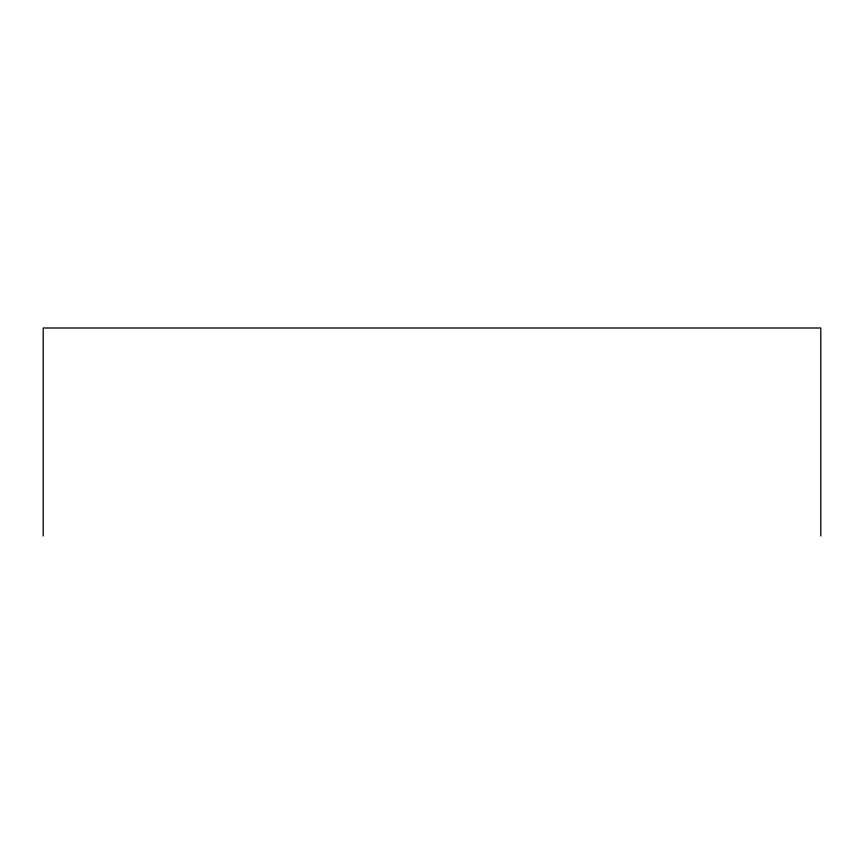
<?xml version="1.0" encoding="UTF-8"?>
<svg xmlns="http://www.w3.org/2000/svg" width="864" height="864" viewBox="0 0 864 864"><rect width="100%" height="100%" fill="white"/><g stroke="black" fill="none" stroke-linecap="round" stroke-linejoin="round"><path stroke-width="1.3" d="M820.8 536.004L820.8 327.996L43.2 327.996L43.2 536.004"/></g></svg>
